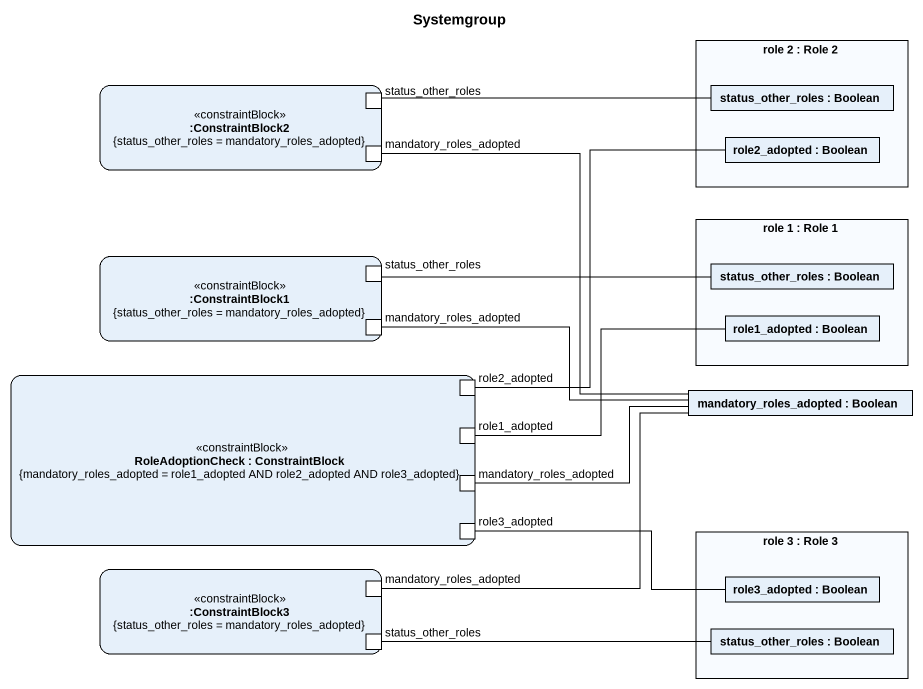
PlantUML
@startuml
title Systemgroup
rectangle "role 2 : Role 2" as role_2 {
  rectangle "status_other_roles : Boolean" as status_other_roles_2
  rectangle "role2_adopted : Boolean" as role2_adopted
}
rectangle ":ConstraintBlock2\n{status_other_roles = mandatory_roles_adopted}" as ConstraintBlock2 <<constraintBlock>> {
  port status_other_roles
  port mandatory_roles_adopted
}
rectangle "role 1 : Role 1" as role_1 {
  rectangle "status_other_roles : Boolean" as status_other_roles_4
  rectangle "role1_adopted : Boolean" as role1_adopted
}
rectangle ":ConstraintBlock1\n{status_other_roles = mandatory_roles_adopted}" as ConstraintBlock1 <<constraintBlock>> {
  port "status_other_roles" as status_other_roles_3
  port "mandatory_roles_adopted" as mandatory_roles_adopted_2
}
rectangle "RoleAdoptionCheck : ConstraintBlock\n{mandatory_roles_adopted = role1_adopted AND role2_adopted AND role3_adopted}" as RoleAdoptionCheck <<constraintBlock>> {
  port "role2_adopted" as role2_adopted_2
  port "role1_adopted" as role1_adopted_2
  port "mandatory_roles_adopted" as mandatory_roles_adopted_4
  port role3_adopted
}
rectangle "mandatory_roles_adopted : Boolean" as mandatory_roles_adopted_3
rectangle "role 3 : Role 3" as role_3 {
  rectangle "role3_adopted : Boolean" as role3_adopted_2
  rectangle "status_other_roles : Boolean" as status_other_roles_6
}
rectangle ":ConstraintBlock3\n{status_other_roles = mandatory_roles_adopted}" as ConstraintBlock3 <<constraintBlock>> {
  port "mandatory_roles_adopted" as mandatory_roles_adopted_5
  port "status_other_roles" as status_other_roles_5
}
status_other_roles -right- status_other_roles_2
mandatory_roles_adopted -right- mandatory_roles_adopted_3
status_other_roles_3 -right- status_other_roles_4
mandatory_roles_adopted_2 -right- mandatory_roles_adopted_3
role2_adopted_2 -up- role2_adopted
role1_adopted_2 -right- role1_adopted
mandatory_roles_adopted_4 -right- mandatory_roles_adopted_3
role3_adopted -right- role3_adopted_2
mandatory_roles_adopted_5 -right- mandatory_roles_adopted_3
status_other_roles_5 -right- status_other_roles_6
@enduml
